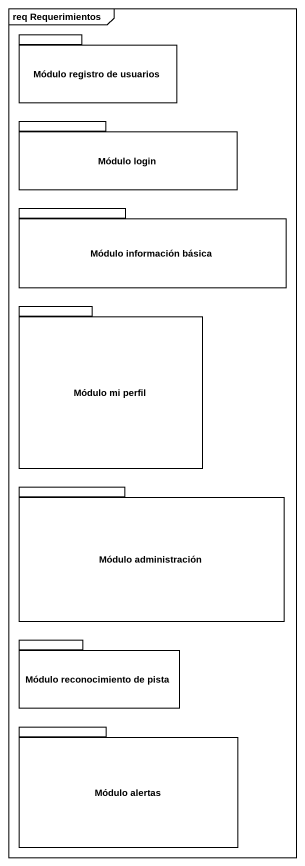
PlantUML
@startuml
mainframe req Requerimientos
package "Módulo registro de usuarios" as Módulo_registro_de_usuarios {
}
package "Módulo login" as Módulo_login {
}
package "Módulo información básica" as Módulo_información_básica {
}
package "Módulo mi perfil" as Módulo_mi_perfil {
}
package "Módulo administración" as Módulo_administración {
}
package "Módulo reconocimiento de pista" as Módulo_reconocimiento_de {
}
package "Módulo alertas" as Módulo_alertas {
}
@enduml
